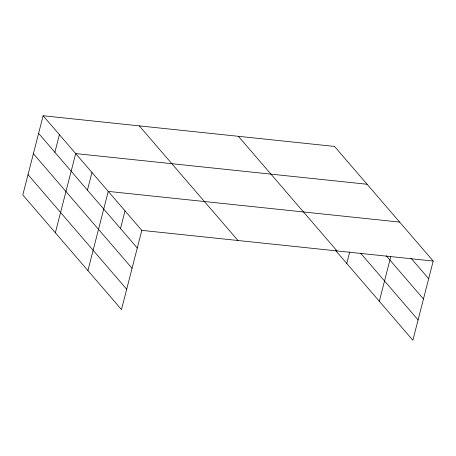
<?xml version="1.0" encoding="UTF-8"?>
<svg xmlns="http://www.w3.org/2000/svg" width="456" height="456" viewBox="0 0 456 456"><rect width="100%" height="100%" fill="white"/><g stroke="black" fill="none" stroke-linecap="round" stroke-linejoin="round"><path stroke-width="0.68" d="M43.132 115.75L22.8 194.94L121.467 309.567L141.799 230.371L43.132 115.75L334.533 146.433L433.2 261.06L412.868 340.25L335.456 250.321M54.885 152.293L59.411 134.662M55.358 232.765L75.696 153.575L367.091 184.258M87.444 190.118L91.975 172.488M87.922 270.596L108.254 191.4L399.655 222.089M120.498 228.519L125.029 210.889M346.76 263.454L349.718 251.94M379.318 301.279L390.781 256.648M141.799 230.371L433.2 261.06M410.993 258.153L428.674 278.69M386.295 255.833L423.459 299.005M360.571 253.12L418.084 319.935M238.374 136.31L337.035 250.931M139.297 125.873L237.964 240.5M38.606 133.38L137.273 248.007M33.391 153.695L132.058 268.322M28.015 174.625L126.682 289.252"/></g></svg>
